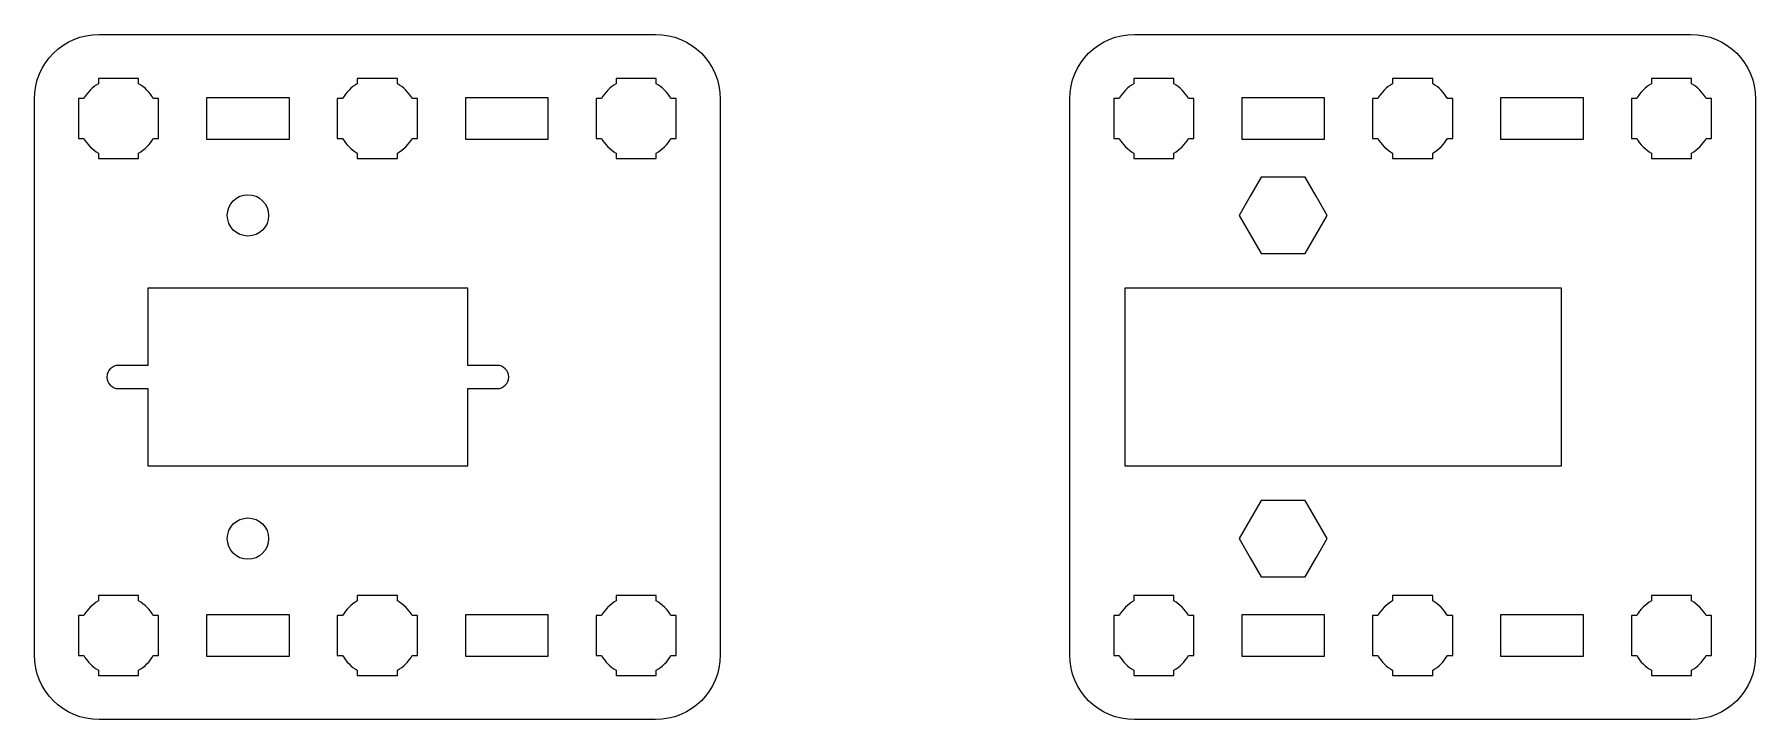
# Model space of a CAD drawing. Extents: x -52 to 322, y -355 to -302.
# Drawn here: x -51.5 to 81.5, y -355 to -302 of the extents above; entities that cross this region are included whole.
import ezdxf

# ---------------------------------------------------------------- set-up
doc = ezdxf.new("R2010")
doc.units = 0
doc.header["$MEASUREMENT"] = 0
doc.layers.add('LAYER_1', color=7, linetype='CONTINUOUS')

msp = doc.modelspace()

# ---------------------------------------------------------------- linework, layer by layer
at = {"layer": 'LAYER_1'}
for centre in [(-35, -316), (-35, -341)]:
    msp.add_ellipse(centre, major_axis=(0, 1.6), ratio=1, dxfattribs=at)
for points, knots in [([(-51.5001, -347.9983), (-51.5001, -347.9983), (-51.5003, -349.9994), (-51.5003, -349.9994), (-51.5003, -349.9994), (-51.5003, -352.7694), (-49.2694, -355.0003), (-46.4994, -355.0003), (-46.4994, -355.0003), (-46.4994, -355.0003), (-3.5007, -355.0003), (-3.5007, -355.0003), (-3.5007, -355.0003), (-0.7293, -355.0003), (1.5003, -352.7694), (1.5003, -349.9994), (1.5003, -349.9994), (1.5003, -349.9994), (1.5003, -307.0007), (1.5003, -307.0007), (1.5003, -307.0007), (1.5003, -304.2293), (-0.7293, -301.9997), (-3.5007, -301.9997), (-3.5007, -301.9997), (-3.5007, -301.9997), (-46.4994, -301.9997), (-46.4994, -301.9997), (-46.4994, -301.9997), (-49.2694, -301.9997), (-51.5003, -304.2293), (-51.5003, -307.0007), (-51.5003, -307.0007), (-51.5003, -307.0007), (-51.5003, -324.6555), (-51.5003, -324.6555), (-51.5003, -324.6555), (-51.5003, -324.6555), (-51.5001, -347.9983), (-51.5001, -347.9983)], [0, 0, 0, 0, 0.1, 0.1, 0.1, 0.1, 0.2, 0.2, 0.2, 0.2, 0.3, 0.3, 0.3, 0.3, 0.4, 0.4, 0.4, 0.4, 0.5, 0.5, 0.5, 0.5, 0.6, 0.6, 0.6, 0.6, 0.7, 0.7, 0.7, 0.7, 0.8, 0.8, 0.8, 0.8, 0.9, 0.9, 0.9, 0.9, 1, 1, 1, 1]), ([(28.4999, -347.9983), (28.4999, -347.9983), (28.4997, -349.9994), (28.4997, -349.9994), (28.4997, -349.9994), (28.4997, -352.7694), (30.7306, -355.0003), (33.5006, -355.0003), (33.5006, -355.0003), (33.5006, -355.0003), (76.4993, -355.0003), (76.4993, -355.0003), (76.4993, -355.0003), (79.2707, -355.0003), (81.5003, -352.7694), (81.5003, -349.9994), (81.5003, -349.9994), (81.5003, -349.9994), (81.5003, -307.0007), (81.5003, -307.0007), (81.5003, -307.0007), (81.5003, -304.2293), (79.2707, -301.9997), (76.4993, -301.9997), (76.4993, -301.9997), (76.4993, -301.9997), (33.5006, -301.9997), (33.5006, -301.9997), (33.5006, -301.9997), (30.7306, -301.9997), (28.4997, -304.2293), (28.4997, -307.0007), (28.4997, -307.0007), (28.4997, -307.0007), (28.4997, -324.6555), (28.4997, -324.6555), (28.4997, -324.6555), (28.4997, -324.6555), (28.4999, -347.9983), (28.4999, -347.9983)], [0, 0, 0, 0, 0.1, 0.1, 0.1, 0.1, 0.2, 0.2, 0.2, 0.2, 0.3, 0.3, 0.3, 0.3, 0.4, 0.4, 0.4, 0.4, 0.5, 0.5, 0.5, 0.5, 0.6, 0.6, 0.6, 0.6, 0.7, 0.7, 0.7, 0.7, 0.8, 0.8, 0.8, 0.8, 0.9, 0.9, 0.9, 0.9, 1, 1, 1, 1]), ([(-46.5493, -311.6), (-46.5493, -311.6), (-46.5493, -311.1855), (-46.5493, -311.1855), (-46.5493, -311.1855), (-47.0206, -310.9135), (-47.4124, -310.5206), (-47.6844, -310.0507), (-47.6844, -310.0507), (-47.6844, -310.0507), (-48.1, -310.0507), (-48.1, -310.0507), (-48.1, -310.0507), (-48.1, -310.0507), (-48.1, -308.5), (-48.1, -308.5), (-48.1, -308.5), (-48.1, -308.5), (-48.1, -306.9508), (-48.1, -306.9508), (-48.1, -306.9508), (-48.1, -306.9508), (-47.6844, -306.9508), (-47.6844, -306.9508), (-47.6844, -306.9508), (-47.4124, -306.4794), (-47.0206, -306.0879), (-46.5493, -305.816), (-46.5493, -305.816), (-46.5493, -305.816), (-46.5493, -305.4001), (-46.5493, -305.4001), (-46.5493, -305.4001), (-46.5493, -305.4001), (-45, -305.4001), (-45, -305.4001), (-45, -305.4001), (-45, -305.4001), (-43.4492, -305.4001), (-43.4492, -305.4001), (-43.4492, -305.4001), (-43.4492, -305.4001), (-43.4492, -305.816), (-43.4492, -305.816), (-43.4492, -305.816), (-42.9794, -306.0879), (-42.5864, -306.4794), (-42.3144, -306.9508), (-42.3144, -306.9508), (-42.3144, -306.9508), (-41.9, -306.9508), (-41.9, -306.9508), (-41.9, -306.9508), (-41.9, -306.9508), (-41.9, -308.5), (-41.9, -308.5), (-41.9, -308.5), (-41.9, -308.5), (-41.9, -310.0507), (-41.9, -310.0507), (-41.9, -310.0507), (-41.9, -310.0507), (-42.3144, -310.0507), (-42.3144, -310.0507), (-42.3144, -310.0507), (-42.5864, -310.5206), (-42.9794, -310.9135), (-43.4492, -311.1855), (-43.4492, -311.1855), (-43.4492, -311.1855), (-43.4492, -311.6), (-43.4492, -311.6), (-43.4492, -311.6), (-43.4492, -311.6), (-45, -311.6), (-45, -311.6), (-45, -311.6), (-45, -311.6), (-46.5493, -311.6), (-46.5493, -311.6)], [0, 0, 0, 0, 0.05, 0.05, 0.05, 0.05, 0.1, 0.1, 0.1, 0.1, 0.15, 0.15, 0.15, 0.15, 0.2, 0.2, 0.2, 0.2, 0.25, 0.25, 0.25, 0.25, 0.3, 0.3, 0.3, 0.3, 0.35, 0.35, 0.35, 0.35, 0.4, 0.4, 0.4, 0.4, 0.45, 0.45, 0.45, 0.45, 0.5, 0.5, 0.5, 0.5, 0.55, 0.55, 0.55, 0.55, 0.6, 0.6, 0.6, 0.6, 0.65, 0.65, 0.65, 0.65, 0.7, 0.7, 0.7, 0.7, 0.75, 0.75, 0.75, 0.75, 0.8, 0.8, 0.8, 0.8, 0.85, 0.85, 0.85, 0.85, 0.9, 0.9, 0.9, 0.9, 0.95, 0.95, 0.95, 0.95, 1, 1, 1, 1]), ([(-26.5493, -311.6), (-26.5493, -311.6), (-26.5493, -311.1855), (-26.5493, -311.1855), (-26.5493, -311.1855), (-27.0206, -310.9135), (-27.4124, -310.5206), (-27.6844, -310.0507), (-27.6844, -310.0507), (-27.6844, -310.0507), (-28.1, -310.0507), (-28.1, -310.0507), (-28.1, -310.0507), (-28.1, -310.0507), (-28.1, -308.5), (-28.1, -308.5), (-28.1, -308.5), (-28.1, -308.5), (-28.1, -306.9508), (-28.1, -306.9508), (-28.1, -306.9508), (-28.1, -306.9508), (-27.6844, -306.9508), (-27.6844, -306.9508), (-27.6844, -306.9508), (-27.4124, -306.4794), (-27.0206, -306.0879), (-26.5493, -305.816), (-26.5493, -305.816), (-26.5493, -305.816), (-26.5493, -305.4001), (-26.5493, -305.4001), (-26.5493, -305.4001), (-26.5493, -305.4001), (-25, -305.4001), (-25, -305.4001), (-25, -305.4001), (-25, -305.4001), (-23.4492, -305.4001), (-23.4492, -305.4001), (-23.4492, -305.4001), (-23.4492, -305.4001), (-23.4492, -305.816), (-23.4492, -305.816), (-23.4492, -305.816), (-22.9794, -306.0879), (-22.5864, -306.4794), (-22.3144, -306.9508), (-22.3144, -306.9508), (-22.3144, -306.9508), (-21.9, -306.9508), (-21.9, -306.9508), (-21.9, -306.9508), (-21.9, -306.9508), (-21.9, -308.5), (-21.9, -308.5), (-21.9, -308.5), (-21.9, -308.5), (-21.9, -310.0507), (-21.9, -310.0507), (-21.9, -310.0507), (-21.9, -310.0507), (-22.3144, -310.0507), (-22.3144, -310.0507), (-22.3144, -310.0507), (-22.5864, -310.5206), (-22.9794, -310.9135), (-23.4492, -311.1855), (-23.4492, -311.1855), (-23.4492, -311.1855), (-23.4492, -311.6), (-23.4492, -311.6), (-23.4492, -311.6), (-23.4492, -311.6), (-25, -311.6), (-25, -311.6), (-25, -311.6), (-25, -311.6), (-26.5493, -311.6), (-26.5493, -311.6)], [0, 0, 0, 0, 0.05, 0.05, 0.05, 0.05, 0.1, 0.1, 0.1, 0.1, 0.15, 0.15, 0.15, 0.15, 0.2, 0.2, 0.2, 0.2, 0.25, 0.25, 0.25, 0.25, 0.3, 0.3, 0.3, 0.3, 0.35, 0.35, 0.35, 0.35, 0.4, 0.4, 0.4, 0.4, 0.45, 0.45, 0.45, 0.45, 0.5, 0.5, 0.5, 0.5, 0.55, 0.55, 0.55, 0.55, 0.6, 0.6, 0.6, 0.6, 0.65, 0.65, 0.65, 0.65, 0.7, 0.7, 0.7, 0.7, 0.75, 0.75, 0.75, 0.75, 0.8, 0.8, 0.8, 0.8, 0.85, 0.85, 0.85, 0.85, 0.9, 0.9, 0.9, 0.9, 0.95, 0.95, 0.95, 0.95, 1, 1, 1, 1]), ([(-6.5493, -311.6), (-6.5493, -311.6), (-6.5493, -311.1855), (-6.5493, -311.1855), (-6.5493, -311.1855), (-7.0206, -310.9135), (-7.4124, -310.5206), (-7.6844, -310.0507), (-7.6844, -310.0507), (-7.6844, -310.0507), (-8.1, -310.0507), (-8.1, -310.0507), (-8.1, -310.0507), (-8.1, -310.0507), (-8.1, -308.5), (-8.1, -308.5), (-8.1, -308.5), (-8.1, -308.5), (-8.1, -306.9508), (-8.1, -306.9508), (-8.1, -306.9508), (-8.1, -306.9508), (-7.6844, -306.9508), (-7.6844, -306.9508), (-7.6844, -306.9508), (-7.4124, -306.4794), (-7.0206, -306.0879), (-6.5493, -305.816), (-6.5493, -305.816), (-6.5493, -305.816), (-6.5493, -305.4001), (-6.5493, -305.4001), (-6.5493, -305.4001), (-6.5493, -305.4001), (-5, -305.4001), (-5, -305.4001), (-5, -305.4001), (-5, -305.4001), (-3.4492, -305.4001), (-3.4492, -305.4001), (-3.4492, -305.4001), (-3.4492, -305.4001), (-3.4492, -305.816), (-3.4492, -305.816), (-3.4492, -305.816), (-2.9794, -306.0879), (-2.5864, -306.4794), (-2.3144, -306.9508), (-2.3144, -306.9508), (-2.3144, -306.9508), (-1.9, -306.9508), (-1.9, -306.9508), (-1.9, -306.9508), (-1.9, -306.9508), (-1.9, -308.5), (-1.9, -308.5), (-1.9, -308.5), (-1.9, -308.5), (-1.9, -310.0507), (-1.9, -310.0507), (-1.9, -310.0507), (-1.9, -310.0507), (-2.3144, -310.0507), (-2.3144, -310.0507), (-2.3144, -310.0507), (-2.5864, -310.5206), (-2.9794, -310.9135), (-3.4492, -311.1855), (-3.4492, -311.1855), (-3.4492, -311.1855), (-3.4492, -311.6), (-3.4492, -311.6), (-3.4492, -311.6), (-3.4492, -311.6), (-5, -311.6), (-5, -311.6), (-5, -311.6), (-5, -311.6), (-6.5493, -311.6), (-6.5493, -311.6)], [0, 0, 0, 0, 0.05, 0.05, 0.05, 0.05, 0.1, 0.1, 0.1, 0.1, 0.15, 0.15, 0.15, 0.15, 0.2, 0.2, 0.2, 0.2, 0.25, 0.25, 0.25, 0.25, 0.3, 0.3, 0.3, 0.3, 0.35, 0.35, 0.35, 0.35, 0.4, 0.4, 0.4, 0.4, 0.45, 0.45, 0.45, 0.45, 0.5, 0.5, 0.5, 0.5, 0.55, 0.55, 0.55, 0.55, 0.6, 0.6, 0.6, 0.6, 0.65, 0.65, 0.65, 0.65, 0.7, 0.7, 0.7, 0.7, 0.75, 0.75, 0.75, 0.75, 0.8, 0.8, 0.8, 0.8, 0.85, 0.85, 0.85, 0.85, 0.9, 0.9, 0.9, 0.9, 0.95, 0.95, 0.95, 0.95, 1, 1, 1, 1]), ([(33.4507, -311.6), (33.4507, -311.6), (33.4507, -311.1855), (33.4507, -311.1855), (33.4507, -311.1855), (32.9794, -310.9135), (32.5876, -310.5206), (32.3156, -310.0507), (32.3156, -310.0507), (32.3156, -310.0507), (31.9, -310.0507), (31.9, -310.0507), (31.9, -310.0507), (31.9, -310.0507), (31.9, -308.5), (31.9, -308.5), (31.9, -308.5), (31.9, -308.5), (31.9, -306.9508), (31.9, -306.9508), (31.9, -306.9508), (31.9, -306.9508), (32.3156, -306.9508), (32.3156, -306.9508), (32.3156, -306.9508), (32.5876, -306.4794), (32.9794, -306.0879), (33.4507, -305.816), (33.4507, -305.816), (33.4507, -305.816), (33.4507, -305.4001), (33.4507, -305.4001), (33.4507, -305.4001), (33.4507, -305.4001), (35, -305.4001), (35, -305.4001), (35, -305.4001), (35, -305.4001), (36.5508, -305.4001), (36.5508, -305.4001), (36.5508, -305.4001), (36.5508, -305.4001), (36.5508, -305.816), (36.5508, -305.816), (36.5508, -305.816), (37.0206, -306.0879), (37.4136, -306.4794), (37.6856, -306.9508), (37.6856, -306.9508), (37.6856, -306.9508), (38.1, -306.9508), (38.1, -306.9508), (38.1, -306.9508), (38.1, -306.9508), (38.1, -308.5), (38.1, -308.5), (38.1, -308.5), (38.1, -308.5), (38.1, -310.0507), (38.1, -310.0507), (38.1, -310.0507), (38.1, -310.0507), (37.6856, -310.0507), (37.6856, -310.0507), (37.6856, -310.0507), (37.4136, -310.5206), (37.0206, -310.9135), (36.5508, -311.1855), (36.5508, -311.1855), (36.5508, -311.1855), (36.5508, -311.6), (36.5508, -311.6), (36.5508, -311.6), (36.5508, -311.6), (35, -311.6), (35, -311.6), (35, -311.6), (35, -311.6), (33.4507, -311.6), (33.4507, -311.6)], [0, 0, 0, 0, 0.05, 0.05, 0.05, 0.05, 0.1, 0.1, 0.1, 0.1, 0.15, 0.15, 0.15, 0.15, 0.2, 0.2, 0.2, 0.2, 0.25, 0.25, 0.25, 0.25, 0.3, 0.3, 0.3, 0.3, 0.35, 0.35, 0.35, 0.35, 0.4, 0.4, 0.4, 0.4, 0.45, 0.45, 0.45, 0.45, 0.5, 0.5, 0.5, 0.5, 0.55, 0.55, 0.55, 0.55, 0.6, 0.6, 0.6, 0.6, 0.65, 0.65, 0.65, 0.65, 0.7, 0.7, 0.7, 0.7, 0.75, 0.75, 0.75, 0.75, 0.8, 0.8, 0.8, 0.8, 0.85, 0.85, 0.85, 0.85, 0.9, 0.9, 0.9, 0.9, 0.95, 0.95, 0.95, 0.95, 1, 1, 1, 1]), ([(53.4507, -311.6), (53.4507, -311.6), (53.4507, -311.1855), (53.4507, -311.1855), (53.4507, -311.1855), (52.9794, -310.9135), (52.5876, -310.5206), (52.3156, -310.0507), (52.3156, -310.0507), (52.3156, -310.0507), (51.9, -310.0507), (51.9, -310.0507), (51.9, -310.0507), (51.9, -310.0507), (51.9, -308.5), (51.9, -308.5), (51.9, -308.5), (51.9, -308.5), (51.9, -306.9508), (51.9, -306.9508), (51.9, -306.9508), (51.9, -306.9508), (52.3156, -306.9508), (52.3156, -306.9508), (52.3156, -306.9508), (52.5876, -306.4794), (52.9794, -306.0879), (53.4507, -305.816), (53.4507, -305.816), (53.4507, -305.816), (53.4507, -305.4001), (53.4507, -305.4001), (53.4507, -305.4001), (53.4507, -305.4001), (55, -305.4001), (55, -305.4001), (55, -305.4001), (55, -305.4001), (56.5508, -305.4001), (56.5508, -305.4001), (56.5508, -305.4001), (56.5508, -305.4001), (56.5508, -305.816), (56.5508, -305.816), (56.5508, -305.816), (57.0206, -306.0879), (57.4136, -306.4794), (57.6856, -306.9508), (57.6856, -306.9508), (57.6856, -306.9508), (58.1, -306.9508), (58.1, -306.9508), (58.1, -306.9508), (58.1, -306.9508), (58.1, -308.5), (58.1, -308.5), (58.1, -308.5), (58.1, -308.5), (58.1, -310.0507), (58.1, -310.0507), (58.1, -310.0507), (58.1, -310.0507), (57.6856, -310.0507), (57.6856, -310.0507), (57.6856, -310.0507), (57.4136, -310.5206), (57.0206, -310.9135), (56.5508, -311.1855), (56.5508, -311.1855), (56.5508, -311.1855), (56.5508, -311.6), (56.5508, -311.6), (56.5508, -311.6), (56.5508, -311.6), (55, -311.6), (55, -311.6), (55, -311.6), (55, -311.6), (53.4507, -311.6), (53.4507, -311.6)], [0, 0, 0, 0, 0.05, 0.05, 0.05, 0.05, 0.1, 0.1, 0.1, 0.1, 0.15, 0.15, 0.15, 0.15, 0.2, 0.2, 0.2, 0.2, 0.25, 0.25, 0.25, 0.25, 0.3, 0.3, 0.3, 0.3, 0.35, 0.35, 0.35, 0.35, 0.4, 0.4, 0.4, 0.4, 0.45, 0.45, 0.45, 0.45, 0.5, 0.5, 0.5, 0.5, 0.55, 0.55, 0.55, 0.55, 0.6, 0.6, 0.6, 0.6, 0.65, 0.65, 0.65, 0.65, 0.7, 0.7, 0.7, 0.7, 0.75, 0.75, 0.75, 0.75, 0.8, 0.8, 0.8, 0.8, 0.85, 0.85, 0.85, 0.85, 0.9, 0.9, 0.9, 0.9, 0.95, 0.95, 0.95, 0.95, 1, 1, 1, 1]), ([(73.4507, -311.6), (73.4507, -311.6), (73.4507, -311.1855), (73.4507, -311.1855), (73.4507, -311.1855), (72.9794, -310.9135), (72.5876, -310.5206), (72.3156, -310.0507), (72.3156, -310.0507), (72.3156, -310.0507), (71.9, -310.0507), (71.9, -310.0507), (71.9, -310.0507), (71.9, -310.0507), (71.9, -308.5), (71.9, -308.5), (71.9, -308.5), (71.9, -308.5), (71.9, -306.9508), (71.9, -306.9508), (71.9, -306.9508), (71.9, -306.9508), (72.3156, -306.9508), (72.3156, -306.9508), (72.3156, -306.9508), (72.5876, -306.4794), (72.9794, -306.0879), (73.4507, -305.816), (73.4507, -305.816), (73.4507, -305.816), (73.4507, -305.4001), (73.4507, -305.4001), (73.4507, -305.4001), (73.4507, -305.4001), (75, -305.4001), (75, -305.4001), (75, -305.4001), (75, -305.4001), (76.5508, -305.4001), (76.5508, -305.4001), (76.5508, -305.4001), (76.5508, -305.4001), (76.5508, -305.816), (76.5508, -305.816), (76.5508, -305.816), (77.0206, -306.0879), (77.4136, -306.4794), (77.6856, -306.9508), (77.6856, -306.9508), (77.6856, -306.9508), (78.1, -306.9508), (78.1, -306.9508), (78.1, -306.9508), (78.1, -306.9508), (78.1, -308.5), (78.1, -308.5), (78.1, -308.5), (78.1, -308.5), (78.1, -310.0507), (78.1, -310.0507), (78.1, -310.0507), (78.1, -310.0507), (77.6856, -310.0507), (77.6856, -310.0507), (77.6856, -310.0507), (77.4136, -310.5206), (77.0206, -310.9135), (76.5508, -311.1855), (76.5508, -311.1855), (76.5508, -311.1855), (76.5508, -311.6), (76.5508, -311.6), (76.5508, -311.6), (76.5508, -311.6), (75, -311.6), (75, -311.6), (75, -311.6), (75, -311.6), (73.4507, -311.6), (73.4507, -311.6)], [0, 0, 0, 0, 0.05, 0.05, 0.05, 0.05, 0.1, 0.1, 0.1, 0.1, 0.15, 0.15, 0.15, 0.15, 0.2, 0.2, 0.2, 0.2, 0.25, 0.25, 0.25, 0.25, 0.3, 0.3, 0.3, 0.3, 0.35, 0.35, 0.35, 0.35, 0.4, 0.4, 0.4, 0.4, 0.45, 0.45, 0.45, 0.45, 0.5, 0.5, 0.5, 0.5, 0.55, 0.55, 0.55, 0.55, 0.6, 0.6, 0.6, 0.6, 0.65, 0.65, 0.65, 0.65, 0.7, 0.7, 0.7, 0.7, 0.75, 0.75, 0.75, 0.75, 0.8, 0.8, 0.8, 0.8, 0.85, 0.85, 0.85, 0.85, 0.9, 0.9, 0.9, 0.9, 0.95, 0.95, 0.95, 0.95, 1, 1, 1, 1]), ([(-38.2, -310.1), (-38.2, -310.1), (-38.2, -306.9), (-38.2, -306.9), (-38.2, -306.9), (-38.2, -306.9), (-31.8, -306.9), (-31.8, -306.9), (-31.8, -306.9), (-31.8, -306.9), (-31.8, -310.1), (-31.8, -310.1), (-31.8, -310.1), (-31.8, -310.1), (-38.2, -310.1), (-38.2, -310.1)], [0, 0, 0, 0, 0.25, 0.25, 0.25, 0.25, 0.5, 0.5, 0.5, 0.5, 0.75, 0.75, 0.75, 0.75, 1, 1, 1, 1]), ([(-18.2, -310.1), (-18.2, -310.1), (-18.2, -306.9), (-18.2, -306.9), (-18.2, -306.9), (-18.2, -306.9), (-11.8, -306.9), (-11.8, -306.9), (-11.8, -306.9), (-11.8, -306.9), (-11.8, -310.1), (-11.8, -310.1), (-11.8, -310.1), (-11.8, -310.1), (-18.2, -310.1), (-18.2, -310.1)], [0, 0, 0, 0, 0.25, 0.25, 0.25, 0.25, 0.5, 0.5, 0.5, 0.5, 0.75, 0.75, 0.75, 0.75, 1, 1, 1, 1]), ([(41.8, -310.1), (41.8, -310.1), (41.8, -306.9), (41.8, -306.9), (41.8, -306.9), (41.8, -306.9), (48.2, -306.9), (48.2, -306.9), (48.2, -306.9), (48.2, -306.9), (48.2, -310.1), (48.2, -310.1), (48.2, -310.1), (48.2, -310.1), (41.8, -310.1), (41.8, -310.1)], [0, 0, 0, 0, 0.25, 0.25, 0.25, 0.25, 0.5, 0.5, 0.5, 0.5, 0.75, 0.75, 0.75, 0.75, 1, 1, 1, 1]), ([(61.8, -310.1), (61.8, -310.1), (61.8, -306.9), (61.8, -306.9), (61.8, -306.9), (61.8, -306.9), (68.2, -306.9), (68.2, -306.9), (68.2, -306.9), (68.2, -306.9), (68.2, -310.1), (68.2, -310.1), (68.2, -310.1), (68.2, -310.1), (61.8, -310.1), (61.8, -310.1)], [0, 0, 0, 0, 0.25, 0.25, 0.25, 0.25, 0.5, 0.5, 0.5, 0.5, 0.75, 0.75, 0.75, 0.75, 1, 1, 1, 1]), ([(41.5936, -316), (41.5936, -316), (42.4452, -314.525), (42.4452, -314.525), (42.4452, -314.525), (42.4452, -314.525), (43.2969, -313.05), (43.2969, -313.05), (43.2969, -313.05), (43.2969, -313.05), (45, -313.05), (45, -313.05), (45, -313.05), (45, -313.05), (46.7031, -313.05), (46.7031, -313.05), (46.7031, -313.05), (46.7031, -313.05), (47.5548, -314.525), (47.5548, -314.525), (47.5548, -314.525), (47.5548, -314.525), (48.4064, -316), (48.4064, -316), (48.4064, -316), (48.4064, -316), (47.5548, -317.475), (47.5548, -317.475), (47.5548, -317.475), (47.5548, -317.475), (46.7031, -318.95), (46.7031, -318.95), (46.7031, -318.95), (46.7031, -318.95), (45, -318.95), (45, -318.95), (45, -318.95), (45, -318.95), (43.2969, -318.95), (43.2969, -318.95), (43.2969, -318.95), (43.2969, -318.95), (42.4452, -317.475), (42.4452, -317.475), (42.4452, -317.475), (42.4452, -317.475), (41.5936, -316), (41.5936, -316)], [0, 0, 0, 0, 0.08333333, 0.08333333, 0.08333333, 0.08333333, 0.16666667, 0.16666667, 0.16666667, 0.16666667, 0.25, 0.25, 0.25, 0.25, 0.33333333, 0.33333333, 0.33333333, 0.33333333, 0.41666667, 0.41666667, 0.41666667, 0.41666667, 0.5, 0.5, 0.5, 0.5, 0.58333333, 0.58333333, 0.58333333, 0.58333333, 0.66666667, 0.66666667, 0.66666667, 0.66666667, 0.75, 0.75, 0.75, 0.75, 0.83333333, 0.83333333, 0.83333333, 0.83333333, 0.91666667, 0.91666667, 0.91666667, 0.91666667, 1, 1, 1, 1]), ([(-42.7495, -335.3753), (-42.7495, -335.3753), (-42.7495, -329.4003), (-42.7495, -329.4003), (-42.7495, -329.4003), (-42.7495, -329.4003), (-44.9996, -329.4003), (-44.9996, -329.4003), (-44.9996, -329.4003), (-45.4966, -329.4003), (-45.8996, -328.9973), (-45.8996, -328.5003), (-45.8996, -328.5003), (-45.8996, -328.0033), (-45.4966, -327.6003), (-44.9996, -327.6003), (-44.9996, -327.6003), (-44.9996, -327.6003), (-42.7495, -327.6003), (-42.7495, -327.6003), (-42.7495, -327.6003), (-42.7495, -327.6003), (-42.7495, -321.6253), (-42.7495, -321.6253), (-42.7495, -321.6253), (-33.3625, -321.6253), (-27.3866, -321.6253), (-17.9996, -321.6253), (-17.9996, -321.6253), (-17.9996, -321.6253), (-17.9996, -327.6003), (-17.9996, -327.6003), (-17.9996, -327.6003), (-17.9996, -327.6003), (-15.7496, -327.6003), (-15.7496, -327.6003), (-15.7496, -327.6003), (-15.2526, -327.6003), (-14.8496, -328.0033), (-14.8496, -328.5003), (-14.8496, -328.5003), (-14.8496, -328.9973), (-15.2526, -329.4003), (-15.7496, -329.4003), (-15.7496, -329.4003), (-15.7496, -329.4003), (-17.9996, -329.4003), (-17.9996, -329.4003), (-17.9996, -329.4003), (-17.9996, -329.4003), (-17.9996, -335.3753), (-17.9996, -335.3753), (-17.9996, -335.3753), (-27.6104, -335.3753), (-33.1387, -335.3753), (-42.7495, -335.3753)], [0, 0, 0, 0, 0.07142857, 0.07142857, 0.07142857, 0.07142857, 0.14285714, 0.14285714, 0.14285714, 0.14285714, 0.21428571, 0.21428571, 0.21428571, 0.21428571, 0.28571429, 0.28571429, 0.28571429, 0.28571429, 0.35714286, 0.35714286, 0.35714286, 0.35714286, 0.42857143, 0.42857143, 0.42857143, 0.42857143, 0.5, 0.5, 0.5, 0.5, 0.57142857, 0.57142857, 0.57142857, 0.57142857, 0.64285714, 0.64285714, 0.64285714, 0.64285714, 0.71428571, 0.71428571, 0.71428571, 0.71428571, 0.78571429, 0.78571429, 0.78571429, 0.78571429, 0.85714286, 0.85714286, 0.85714286, 0.85714286, 0.92857143, 0.92857143, 0.92857143, 0.92857143, 1, 1, 1, 1]), ([(32.7505, -335.3753), (32.7505, -335.3753), (32.7505, -321.6253), (32.7505, -321.6253), (32.7505, -321.6253), (42.1375, -321.6253), (57.1134, -321.6253), (66.5004, -321.6253), (66.5004, -321.6253), (66.5004, -321.6253), (66.5004, -335.3753), (66.5004, -335.3753), (66.5004, -335.3753), (56.8896, -335.3753), (42.3613, -335.3753), (32.7505, -335.3753)], [0, 0, 0, 0, 0.25, 0.25, 0.25, 0.25, 0.5, 0.5, 0.5, 0.5, 0.75, 0.75, 0.75, 0.75, 1, 1, 1, 1]), ([(41.5936, -341), (41.5936, -341), (42.4452, -339.525), (42.4452, -339.525), (42.4452, -339.525), (42.4452, -339.525), (43.2968, -338.05), (43.2968, -338.05), (43.2968, -338.05), (43.2968, -338.05), (45, -338.05), (45, -338.05), (45, -338.05), (45, -338.05), (46.7032, -338.05), (46.7032, -338.05), (46.7032, -338.05), (46.7032, -338.05), (47.5548, -339.525), (47.5548, -339.525), (47.5548, -339.525), (47.5548, -339.525), (48.4064, -341), (48.4064, -341), (48.4064, -341), (48.4064, -341), (47.5548, -342.475), (47.5548, -342.475), (47.5548, -342.475), (47.5548, -342.475), (46.7032, -343.95), (46.7032, -343.95), (46.7032, -343.95), (46.7032, -343.95), (45, -343.95), (45, -343.95), (45, -343.95), (45, -343.95), (43.2968, -343.95), (43.2968, -343.95), (43.2968, -343.95), (43.2968, -343.95), (42.4452, -342.475), (42.4452, -342.475), (42.4452, -342.475), (42.4452, -342.475), (41.5936, -341), (41.5936, -341)], [0, 0, 0, 0, 0.08333333, 0.08333333, 0.08333333, 0.08333333, 0.16666667, 0.16666667, 0.16666667, 0.16666667, 0.25, 0.25, 0.25, 0.25, 0.33333333, 0.33333333, 0.33333333, 0.33333333, 0.41666667, 0.41666667, 0.41666667, 0.41666667, 0.5, 0.5, 0.5, 0.5, 0.58333333, 0.58333333, 0.58333333, 0.58333333, 0.66666667, 0.66666667, 0.66666667, 0.66666667, 0.75, 0.75, 0.75, 0.75, 0.83333333, 0.83333333, 0.83333333, 0.83333333, 0.91666667, 0.91666667, 0.91666667, 0.91666667, 1, 1, 1, 1]), ([(-46.5493, -351.6), (-46.5493, -351.6), (-46.5493, -351.1855), (-46.5493, -351.1855), (-46.5493, -351.1855), (-47.0206, -350.9135), (-47.4124, -350.5206), (-47.6844, -350.0507), (-47.6844, -350.0507), (-47.6844, -350.0507), (-48.1, -350.0507), (-48.1, -350.0507), (-48.1, -350.0507), (-48.1, -350.0507), (-48.1, -348.5), (-48.1, -348.5), (-48.1, -348.5), (-48.1, -348.5), (-48.1, -346.9508), (-48.1, -346.9508), (-48.1, -346.9508), (-48.1, -346.9508), (-47.6844, -346.9508), (-47.6844, -346.9508), (-47.6844, -346.9508), (-47.4124, -346.4794), (-47.0206, -346.0879), (-46.5493, -345.816), (-46.5493, -345.816), (-46.5493, -345.816), (-46.5493, -345.4001), (-46.5493, -345.4001), (-46.5493, -345.4001), (-46.5493, -345.4001), (-45, -345.4001), (-45, -345.4001), (-45, -345.4001), (-45, -345.4001), (-43.4492, -345.4001), (-43.4492, -345.4001), (-43.4492, -345.4001), (-43.4492, -345.4001), (-43.4492, -345.816), (-43.4492, -345.816), (-43.4492, -345.816), (-42.9794, -346.0879), (-42.5864, -346.4794), (-42.3144, -346.9508), (-42.3144, -346.9508), (-42.3144, -346.9508), (-41.9, -346.9508), (-41.9, -346.9508), (-41.9, -346.9508), (-41.9, -346.9508), (-41.9, -348.5), (-41.9, -348.5), (-41.9, -348.5), (-41.9, -348.5), (-41.9, -350.0507), (-41.9, -350.0507), (-41.9, -350.0507), (-41.9, -350.0507), (-42.3144, -350.0507), (-42.3144, -350.0507), (-42.3144, -350.0507), (-42.5864, -350.5206), (-42.9794, -350.9135), (-43.4492, -351.1855), (-43.4492, -351.1855), (-43.4492, -351.1855), (-43.4492, -351.6), (-43.4492, -351.6), (-43.4492, -351.6), (-43.4492, -351.6), (-45, -351.6), (-45, -351.6), (-45, -351.6), (-45, -351.6), (-46.5493, -351.6), (-46.5493, -351.6)], [0, 0, 0, 0, 0.05, 0.05, 0.05, 0.05, 0.1, 0.1, 0.1, 0.1, 0.15, 0.15, 0.15, 0.15, 0.2, 0.2, 0.2, 0.2, 0.25, 0.25, 0.25, 0.25, 0.3, 0.3, 0.3, 0.3, 0.35, 0.35, 0.35, 0.35, 0.4, 0.4, 0.4, 0.4, 0.45, 0.45, 0.45, 0.45, 0.5, 0.5, 0.5, 0.5, 0.55, 0.55, 0.55, 0.55, 0.6, 0.6, 0.6, 0.6, 0.65, 0.65, 0.65, 0.65, 0.7, 0.7, 0.7, 0.7, 0.75, 0.75, 0.75, 0.75, 0.8, 0.8, 0.8, 0.8, 0.85, 0.85, 0.85, 0.85, 0.9, 0.9, 0.9, 0.9, 0.95, 0.95, 0.95, 0.95, 1, 1, 1, 1]), ([(-26.5493, -351.6), (-26.5493, -351.6), (-26.5493, -351.1855), (-26.5493, -351.1855), (-26.5493, -351.1855), (-27.0206, -350.9135), (-27.4124, -350.5206), (-27.6844, -350.0507), (-27.6844, -350.0507), (-27.6844, -350.0507), (-28.1, -350.0507), (-28.1, -350.0507), (-28.1, -350.0507), (-28.1, -350.0507), (-28.1, -348.5), (-28.1, -348.5), (-28.1, -348.5), (-28.1, -348.5), (-28.1, -346.9508), (-28.1, -346.9508), (-28.1, -346.9508), (-28.1, -346.9508), (-27.6844, -346.9508), (-27.6844, -346.9508), (-27.6844, -346.9508), (-27.4124, -346.4794), (-27.0206, -346.0879), (-26.5493, -345.816), (-26.5493, -345.816), (-26.5493, -345.816), (-26.5493, -345.4001), (-26.5493, -345.4001), (-26.5493, -345.4001), (-26.5493, -345.4001), (-25, -345.4001), (-25, -345.4001), (-25, -345.4001), (-25, -345.4001), (-23.4492, -345.4001), (-23.4492, -345.4001), (-23.4492, -345.4001), (-23.4492, -345.4001), (-23.4492, -345.816), (-23.4492, -345.816), (-23.4492, -345.816), (-22.9794, -346.0879), (-22.5864, -346.4794), (-22.3144, -346.9508), (-22.3144, -346.9508), (-22.3144, -346.9508), (-21.9, -346.9508), (-21.9, -346.9508), (-21.9, -346.9508), (-21.9, -346.9508), (-21.9, -348.5), (-21.9, -348.5), (-21.9, -348.5), (-21.9, -348.5), (-21.9, -350.0507), (-21.9, -350.0507), (-21.9, -350.0507), (-21.9, -350.0507), (-22.3144, -350.0507), (-22.3144, -350.0507), (-22.3144, -350.0507), (-22.5864, -350.5206), (-22.9794, -350.9135), (-23.4492, -351.1855), (-23.4492, -351.1855), (-23.4492, -351.1855), (-23.4492, -351.6), (-23.4492, -351.6), (-23.4492, -351.6), (-23.4492, -351.6), (-25, -351.6), (-25, -351.6), (-25, -351.6), (-25, -351.6), (-26.5493, -351.6), (-26.5493, -351.6)], [0, 0, 0, 0, 0.05, 0.05, 0.05, 0.05, 0.1, 0.1, 0.1, 0.1, 0.15, 0.15, 0.15, 0.15, 0.2, 0.2, 0.2, 0.2, 0.25, 0.25, 0.25, 0.25, 0.3, 0.3, 0.3, 0.3, 0.35, 0.35, 0.35, 0.35, 0.4, 0.4, 0.4, 0.4, 0.45, 0.45, 0.45, 0.45, 0.5, 0.5, 0.5, 0.5, 0.55, 0.55, 0.55, 0.55, 0.6, 0.6, 0.6, 0.6, 0.65, 0.65, 0.65, 0.65, 0.7, 0.7, 0.7, 0.7, 0.75, 0.75, 0.75, 0.75, 0.8, 0.8, 0.8, 0.8, 0.85, 0.85, 0.85, 0.85, 0.9, 0.9, 0.9, 0.9, 0.95, 0.95, 0.95, 0.95, 1, 1, 1, 1]), ([(-6.5493, -351.6), (-6.5493, -351.6), (-6.5493, -351.1855), (-6.5493, -351.1855), (-6.5493, -351.1855), (-7.0206, -350.9135), (-7.4124, -350.5206), (-7.6844, -350.0507), (-7.6844, -350.0507), (-7.6844, -350.0507), (-8.1, -350.0507), (-8.1, -350.0507), (-8.1, -350.0507), (-8.1, -350.0507), (-8.1, -348.5), (-8.1, -348.5), (-8.1, -348.5), (-8.1, -348.5), (-8.1, -346.9508), (-8.1, -346.9508), (-8.1, -346.9508), (-8.1, -346.9508), (-7.6844, -346.9508), (-7.6844, -346.9508), (-7.6844, -346.9508), (-7.4124, -346.4794), (-7.0206, -346.0879), (-6.5493, -345.816), (-6.5493, -345.816), (-6.5493, -345.816), (-6.5493, -345.4001), (-6.5493, -345.4001), (-6.5493, -345.4001), (-6.5493, -345.4001), (-5, -345.4001), (-5, -345.4001), (-5, -345.4001), (-5, -345.4001), (-3.4492, -345.4001), (-3.4492, -345.4001), (-3.4492, -345.4001), (-3.4492, -345.4001), (-3.4492, -345.816), (-3.4492, -345.816), (-3.4492, -345.816), (-2.9794, -346.0879), (-2.5864, -346.4794), (-2.3144, -346.9508), (-2.3144, -346.9508), (-2.3144, -346.9508), (-1.9, -346.9508), (-1.9, -346.9508), (-1.9, -346.9508), (-1.9, -346.9508), (-1.9, -348.5), (-1.9, -348.5), (-1.9, -348.5), (-1.9, -348.5), (-1.9, -350.0507), (-1.9, -350.0507), (-1.9, -350.0507), (-1.9, -350.0507), (-2.3144, -350.0507), (-2.3144, -350.0507), (-2.3144, -350.0507), (-2.5864, -350.5206), (-2.9794, -350.9135), (-3.4492, -351.1855), (-3.4492, -351.1855), (-3.4492, -351.1855), (-3.4492, -351.6), (-3.4492, -351.6), (-3.4492, -351.6), (-3.4492, -351.6), (-5, -351.6), (-5, -351.6), (-5, -351.6), (-5, -351.6), (-6.5493, -351.6), (-6.5493, -351.6)], [0, 0, 0, 0, 0.05, 0.05, 0.05, 0.05, 0.1, 0.1, 0.1, 0.1, 0.15, 0.15, 0.15, 0.15, 0.2, 0.2, 0.2, 0.2, 0.25, 0.25, 0.25, 0.25, 0.3, 0.3, 0.3, 0.3, 0.35, 0.35, 0.35, 0.35, 0.4, 0.4, 0.4, 0.4, 0.45, 0.45, 0.45, 0.45, 0.5, 0.5, 0.5, 0.5, 0.55, 0.55, 0.55, 0.55, 0.6, 0.6, 0.6, 0.6, 0.65, 0.65, 0.65, 0.65, 0.7, 0.7, 0.7, 0.7, 0.75, 0.75, 0.75, 0.75, 0.8, 0.8, 0.8, 0.8, 0.85, 0.85, 0.85, 0.85, 0.9, 0.9, 0.9, 0.9, 0.95, 0.95, 0.95, 0.95, 1, 1, 1, 1]), ([(33.4507, -351.6), (33.4507, -351.6), (33.4507, -351.1855), (33.4507, -351.1855), (33.4507, -351.1855), (32.9794, -350.9135), (32.5876, -350.5206), (32.3156, -350.0507), (32.3156, -350.0507), (32.3156, -350.0507), (31.9, -350.0507), (31.9, -350.0507), (31.9, -350.0507), (31.9, -350.0507), (31.9, -348.5), (31.9, -348.5), (31.9, -348.5), (31.9, -348.5), (31.9, -346.9508), (31.9, -346.9508), (31.9, -346.9508), (31.9, -346.9508), (32.3156, -346.9508), (32.3156, -346.9508), (32.3156, -346.9508), (32.5876, -346.4794), (32.9794, -346.0879), (33.4507, -345.816), (33.4507, -345.816), (33.4507, -345.816), (33.4507, -345.4001), (33.4507, -345.4001), (33.4507, -345.4001), (33.4507, -345.4001), (35, -345.4001), (35, -345.4001), (35, -345.4001), (35, -345.4001), (36.5508, -345.4001), (36.5508, -345.4001), (36.5508, -345.4001), (36.5508, -345.4001), (36.5508, -345.816), (36.5508, -345.816), (36.5508, -345.816), (37.0206, -346.0879), (37.4136, -346.4794), (37.6856, -346.9508), (37.6856, -346.9508), (37.6856, -346.9508), (38.1, -346.9508), (38.1, -346.9508), (38.1, -346.9508), (38.1, -346.9508), (38.1, -348.5), (38.1, -348.5), (38.1, -348.5), (38.1, -348.5), (38.1, -350.0507), (38.1, -350.0507), (38.1, -350.0507), (38.1, -350.0507), (37.6856, -350.0507), (37.6856, -350.0507), (37.6856, -350.0507), (37.4136, -350.5206), (37.0206, -350.9135), (36.5508, -351.1855), (36.5508, -351.1855), (36.5508, -351.1855), (36.5508, -351.6), (36.5508, -351.6), (36.5508, -351.6), (36.5508, -351.6), (35, -351.6), (35, -351.6), (35, -351.6), (35, -351.6), (33.4507, -351.6), (33.4507, -351.6)], [0, 0, 0, 0, 0.05, 0.05, 0.05, 0.05, 0.1, 0.1, 0.1, 0.1, 0.15, 0.15, 0.15, 0.15, 0.2, 0.2, 0.2, 0.2, 0.25, 0.25, 0.25, 0.25, 0.3, 0.3, 0.3, 0.3, 0.35, 0.35, 0.35, 0.35, 0.4, 0.4, 0.4, 0.4, 0.45, 0.45, 0.45, 0.45, 0.5, 0.5, 0.5, 0.5, 0.55, 0.55, 0.55, 0.55, 0.6, 0.6, 0.6, 0.6, 0.65, 0.65, 0.65, 0.65, 0.7, 0.7, 0.7, 0.7, 0.75, 0.75, 0.75, 0.75, 0.8, 0.8, 0.8, 0.8, 0.85, 0.85, 0.85, 0.85, 0.9, 0.9, 0.9, 0.9, 0.95, 0.95, 0.95, 0.95, 1, 1, 1, 1]), ([(53.4507, -351.6), (53.4507, -351.6), (53.4507, -351.1855), (53.4507, -351.1855), (53.4507, -351.1855), (52.9794, -350.9135), (52.5876, -350.5206), (52.3156, -350.0507), (52.3156, -350.0507), (52.3156, -350.0507), (51.9, -350.0507), (51.9, -350.0507), (51.9, -350.0507), (51.9, -350.0507), (51.9, -348.5), (51.9, -348.5), (51.9, -348.5), (51.9, -348.5), (51.9, -346.9508), (51.9, -346.9508), (51.9, -346.9508), (51.9, -346.9508), (52.3156, -346.9508), (52.3156, -346.9508), (52.3156, -346.9508), (52.5876, -346.4794), (52.9794, -346.0879), (53.4507, -345.816), (53.4507, -345.816), (53.4507, -345.816), (53.4507, -345.4001), (53.4507, -345.4001), (53.4507, -345.4001), (53.4507, -345.4001), (55, -345.4001), (55, -345.4001), (55, -345.4001), (55, -345.4001), (56.5508, -345.4001), (56.5508, -345.4001), (56.5508, -345.4001), (56.5508, -345.4001), (56.5508, -345.816), (56.5508, -345.816), (56.5508, -345.816), (57.0206, -346.0879), (57.4136, -346.4794), (57.6856, -346.9508), (57.6856, -346.9508), (57.6856, -346.9508), (58.1, -346.9508), (58.1, -346.9508), (58.1, -346.9508), (58.1, -346.9508), (58.1, -348.5), (58.1, -348.5), (58.1, -348.5), (58.1, -348.5), (58.1, -350.0507), (58.1, -350.0507), (58.1, -350.0507), (58.1, -350.0507), (57.6856, -350.0507), (57.6856, -350.0507), (57.6856, -350.0507), (57.4136, -350.5206), (57.0206, -350.9135), (56.5508, -351.1855), (56.5508, -351.1855), (56.5508, -351.1855), (56.5508, -351.6), (56.5508, -351.6), (56.5508, -351.6), (56.5508, -351.6), (55, -351.6), (55, -351.6), (55, -351.6), (55, -351.6), (53.4507, -351.6), (53.4507, -351.6)], [0, 0, 0, 0, 0.05, 0.05, 0.05, 0.05, 0.1, 0.1, 0.1, 0.1, 0.15, 0.15, 0.15, 0.15, 0.2, 0.2, 0.2, 0.2, 0.25, 0.25, 0.25, 0.25, 0.3, 0.3, 0.3, 0.3, 0.35, 0.35, 0.35, 0.35, 0.4, 0.4, 0.4, 0.4, 0.45, 0.45, 0.45, 0.45, 0.5, 0.5, 0.5, 0.5, 0.55, 0.55, 0.55, 0.55, 0.6, 0.6, 0.6, 0.6, 0.65, 0.65, 0.65, 0.65, 0.7, 0.7, 0.7, 0.7, 0.75, 0.75, 0.75, 0.75, 0.8, 0.8, 0.8, 0.8, 0.85, 0.85, 0.85, 0.85, 0.9, 0.9, 0.9, 0.9, 0.95, 0.95, 0.95, 0.95, 1, 1, 1, 1]), ([(73.4507, -351.6), (73.4507, -351.6), (73.4507, -351.1855), (73.4507, -351.1855), (73.4507, -351.1855), (72.9794, -350.9135), (72.5876, -350.5206), (72.3156, -350.0507), (72.3156, -350.0507), (72.3156, -350.0507), (71.9, -350.0507), (71.9, -350.0507), (71.9, -350.0507), (71.9, -350.0507), (71.9, -348.5), (71.9, -348.5), (71.9, -348.5), (71.9, -348.5), (71.9, -346.9508), (71.9, -346.9508), (71.9, -346.9508), (71.9, -346.9508), (72.3156, -346.9508), (72.3156, -346.9508), (72.3156, -346.9508), (72.5876, -346.4794), (72.9794, -346.0879), (73.4507, -345.816), (73.4507, -345.816), (73.4507, -345.816), (73.4507, -345.4001), (73.4507, -345.4001), (73.4507, -345.4001), (73.4507, -345.4001), (75, -345.4001), (75, -345.4001), (75, -345.4001), (75, -345.4001), (76.5508, -345.4001), (76.5508, -345.4001), (76.5508, -345.4001), (76.5508, -345.4001), (76.5508, -345.816), (76.5508, -345.816), (76.5508, -345.816), (77.0206, -346.0879), (77.4136, -346.4794), (77.6856, -346.9508), (77.6856, -346.9508), (77.6856, -346.9508), (78.1, -346.9508), (78.1, -346.9508), (78.1, -346.9508), (78.1, -346.9508), (78.1, -348.5), (78.1, -348.5), (78.1, -348.5), (78.1, -348.5), (78.1, -350.0507), (78.1, -350.0507), (78.1, -350.0507), (78.1, -350.0507), (77.6856, -350.0507), (77.6856, -350.0507), (77.6856, -350.0507), (77.4136, -350.5206), (77.0206, -350.9135), (76.5508, -351.1855), (76.5508, -351.1855), (76.5508, -351.1855), (76.5508, -351.6), (76.5508, -351.6), (76.5508, -351.6), (76.5508, -351.6), (75, -351.6), (75, -351.6), (75, -351.6), (75, -351.6), (73.4507, -351.6), (73.4507, -351.6)], [0, 0, 0, 0, 0.05, 0.05, 0.05, 0.05, 0.1, 0.1, 0.1, 0.1, 0.15, 0.15, 0.15, 0.15, 0.2, 0.2, 0.2, 0.2, 0.25, 0.25, 0.25, 0.25, 0.3, 0.3, 0.3, 0.3, 0.35, 0.35, 0.35, 0.35, 0.4, 0.4, 0.4, 0.4, 0.45, 0.45, 0.45, 0.45, 0.5, 0.5, 0.5, 0.5, 0.55, 0.55, 0.55, 0.55, 0.6, 0.6, 0.6, 0.6, 0.65, 0.65, 0.65, 0.65, 0.7, 0.7, 0.7, 0.7, 0.75, 0.75, 0.75, 0.75, 0.8, 0.8, 0.8, 0.8, 0.85, 0.85, 0.85, 0.85, 0.9, 0.9, 0.9, 0.9, 0.95, 0.95, 0.95, 0.95, 1, 1, 1, 1]), ([(-38.2, -350.1), (-38.2, -350.1), (-38.2, -346.9), (-38.2, -346.9), (-38.2, -346.9), (-38.2, -346.9), (-31.8, -346.9), (-31.8, -346.9), (-31.8, -346.9), (-31.8, -346.9), (-31.8, -350.1), (-31.8, -350.1), (-31.8, -350.1), (-31.8, -350.1), (-38.2, -350.1), (-38.2, -350.1)], [0, 0, 0, 0, 0.25, 0.25, 0.25, 0.25, 0.5, 0.5, 0.5, 0.5, 0.75, 0.75, 0.75, 0.75, 1, 1, 1, 1]), ([(-18.2, -350.1), (-18.2, -350.1), (-18.2, -346.9), (-18.2, -346.9), (-18.2, -346.9), (-18.2, -346.9), (-11.8, -346.9), (-11.8, -346.9), (-11.8, -346.9), (-11.8, -346.9), (-11.8, -350.1), (-11.8, -350.1), (-11.8, -350.1), (-11.8, -350.1), (-18.2, -350.1), (-18.2, -350.1)], [0, 0, 0, 0, 0.25, 0.25, 0.25, 0.25, 0.5, 0.5, 0.5, 0.5, 0.75, 0.75, 0.75, 0.75, 1, 1, 1, 1]), ([(41.8, -350.1), (41.8, -350.1), (41.8, -346.9), (41.8, -346.9), (41.8, -346.9), (41.8, -346.9), (48.2, -346.9), (48.2, -346.9), (48.2, -346.9), (48.2, -346.9), (48.2, -350.1), (48.2, -350.1), (48.2, -350.1), (48.2, -350.1), (41.8, -350.1), (41.8, -350.1)], [0, 0, 0, 0, 0.25, 0.25, 0.25, 0.25, 0.5, 0.5, 0.5, 0.5, 0.75, 0.75, 0.75, 0.75, 1, 1, 1, 1]), ([(61.8, -350.1), (61.8, -350.1), (61.8, -346.9), (61.8, -346.9), (61.8, -346.9), (61.8, -346.9), (68.2, -346.9), (68.2, -346.9), (68.2, -346.9), (68.2, -346.9), (68.2, -350.1), (68.2, -350.1), (68.2, -350.1), (68.2, -350.1), (61.8, -350.1), (61.8, -350.1)], [0, 0, 0, 0, 0.25, 0.25, 0.25, 0.25, 0.5, 0.5, 0.5, 0.5, 0.75, 0.75, 0.75, 0.75, 1, 1, 1, 1])]:
    msp.add_open_spline(points, degree=3, knots=knots, dxfattribs=at)

doc.saveas('drawing.dxf')
